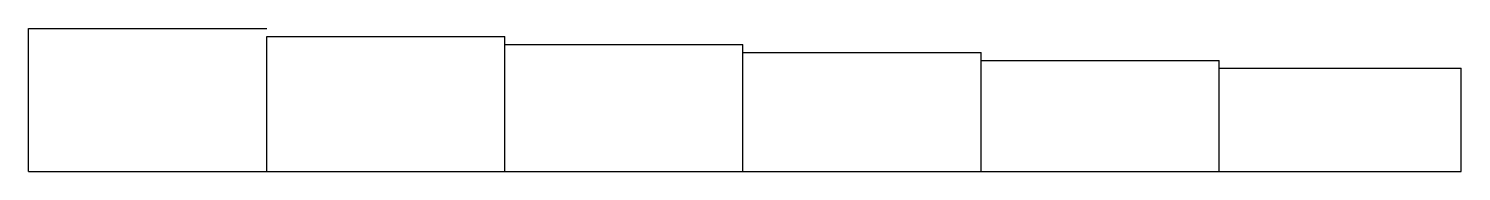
# Model space of a CAD drawing. Header units: millimetres. Extents: x -122 to 58, y -19 to -1.
import ezdxf

# ---------------------------------------------------------------- set-up
doc = ezdxf.new("R2010")
doc.units = ezdxf.units.MM

msp = doc.modelspace()

# ---------------------------------------------------------------- linework, layer by layer
at = {"color": 7, "linetype": 'Continuous'}
for p, q in [((-122.21, -18.64), (-122.21, -0.64)), ((-122.21, -0.64), (-92.21, -0.64)), ((-92.21, -18.64), (-92.21, -1.64)), ((-92.21, -1.64), (-62.21, -1.64)), ((-62.21, -18.64), (-62.21, -1.64)), ((-62.21, -18.64), (-62.21, -2.64)), ((-62.21, -2.64), (-32.21, -2.64)), ((-32.21, -18.64), (-32.21, -2.64)), ((-32.21, -18.64), (-32.21, -3.64)), ((-32.21, -3.64), (-2.21, -3.64)), ((-2.21, -18.64), (-2.21, -3.64)), ((-2.21, -18.64), (-2.21, -4.64)), ((-2.21, -4.64), (27.79, -4.64)), ((27.79, -18.64), (27.79, -4.64)), ((27.79, -18.64), (27.79, -5.64)), ((27.79, -5.64), (58.29, -5.64)), ((58.29, -18.64), (58.29, -5.64)), ((-122.21, -18.64), (58.29, -18.64)), ((-92.21, -18.64), (-62.21, -18.64)), ((-62.21, -18.64), (-32.21, -18.64)), ((-32.21, -18.64), (-2.21, -18.64)), ((-2.21, -18.64), (27.79, -18.64)), ((27.79, -18.64), (58.29, -18.64))]:
    msp.add_line(p, q, dxfattribs=at)

doc.saveas('drawing.dxf')
